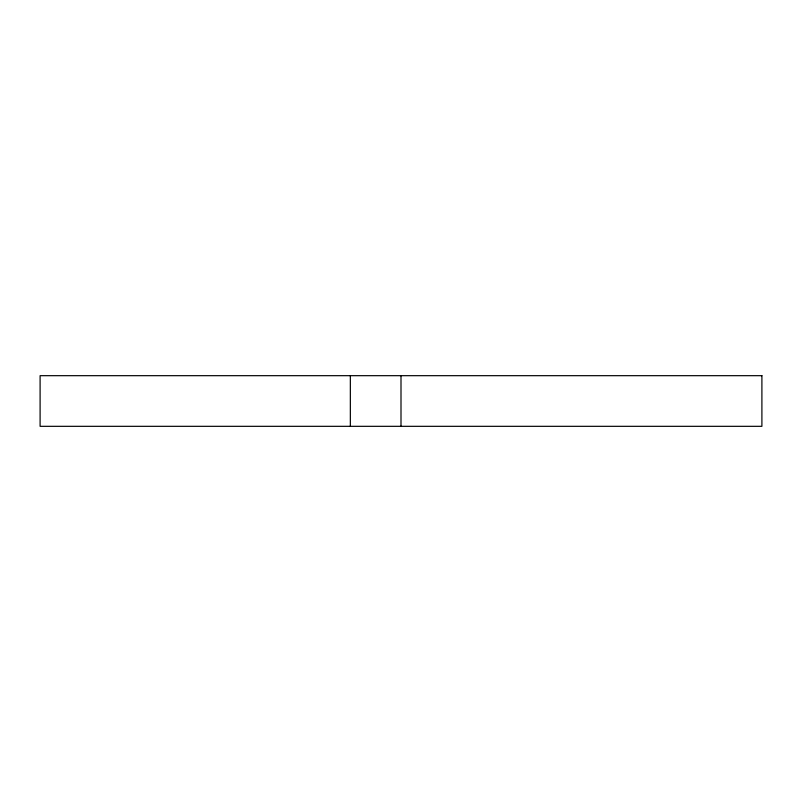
<?xml version="1.0" encoding="UTF-8"?>
<svg xmlns="http://www.w3.org/2000/svg" width="802" height="802" viewBox="0 0 802 802"><rect width="100%" height="100%" fill="white"/><g stroke="black" fill="none" stroke-linecap="round" stroke-linejoin="round"><path stroke-width="1.2" d="M401 375.677L401 426.323M350.344 375.677L350.344 426.323M761.9 375.677L40.1 375.677L40.1 426.323L761.9 426.323L761.9 375.677"/></g></svg>
